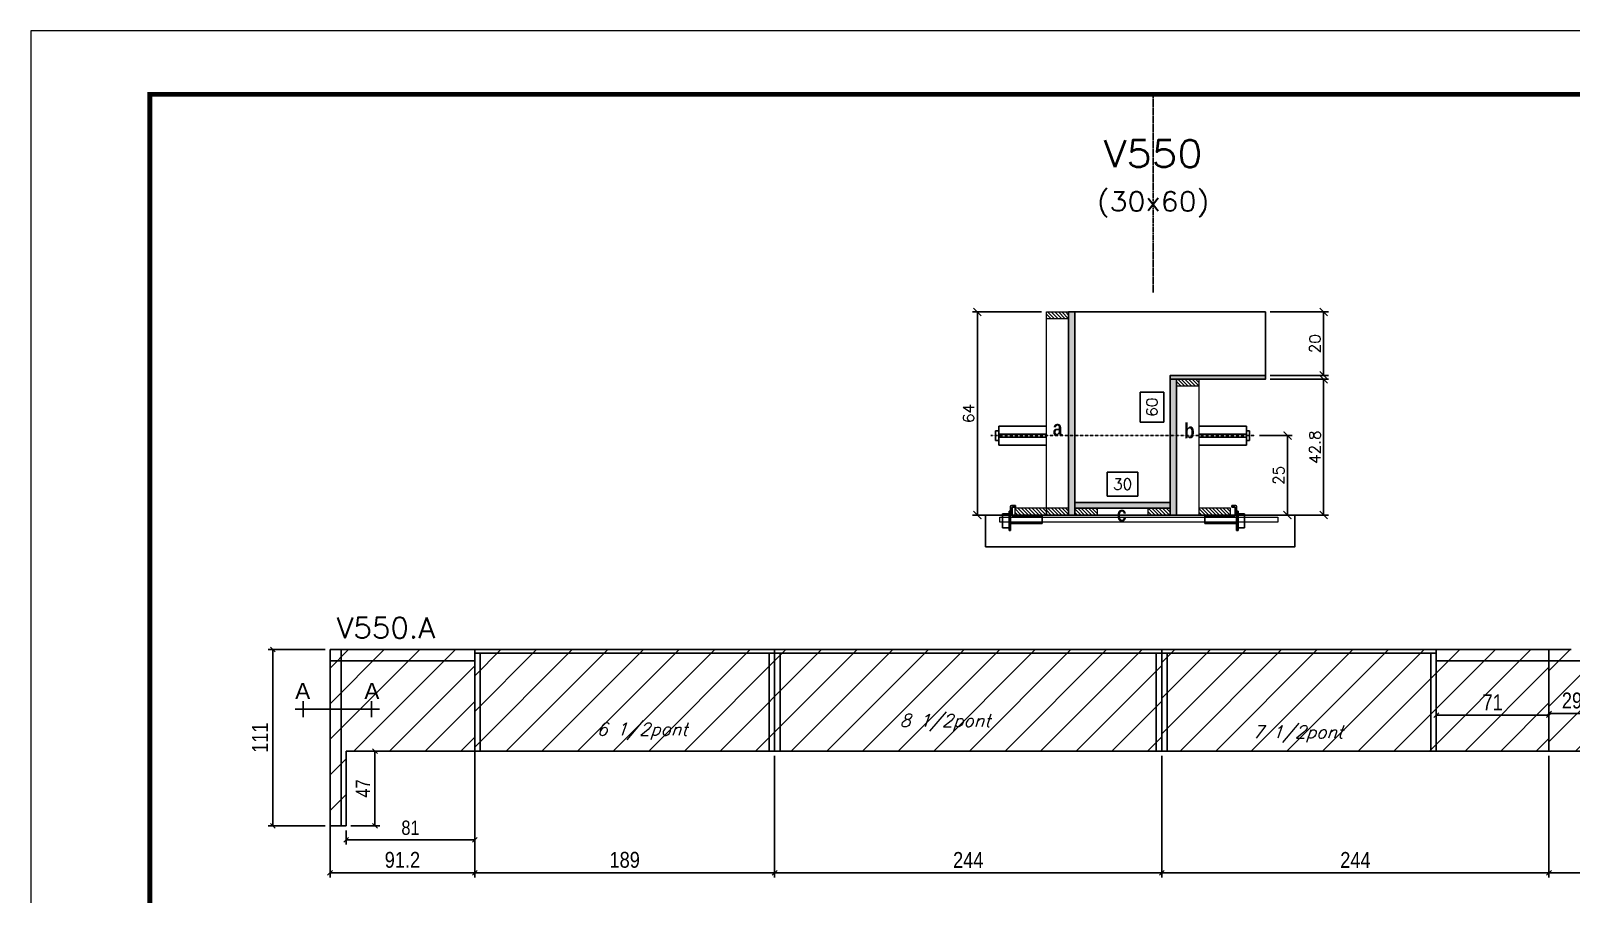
# Model space of a CAD drawing. Extents: x -21493 to -15213, y -12134 to 11887.
# Drawn here: x -16738 to -15768, y -1291 to -747 of the extents above; entities that cross this region are included whole.
import ezdxf
from ezdxf.enums import TextEntityAlignment as Align

# ---------------------------------------------------------------- set-up
doc = ezdxf.new("R2010")
doc.units = 0
doc.linetypes.add('DASHED', pattern=[0.75, 0.5, -0.25])
doc.linetypes.add('HIDDEN', pattern=[0.375, 0.25, -0.125])
for name, color, linetype in [('barrote', 251, 'Continuous'), ('COTA', 241, 'Continuous'), ('Cota Seção (2x)', 4, 'Continuous'), ('detalhes', 4, 'Continuous'), ('Painéis', 200, 'Continuous'), ('presilha', 1, 'Continuous'), ('Reaproveitamento', 251, 'Continuous'), ('SARR_2.2x7', 40, 'Continuous'), ('SARR_3.5x7', 81, 'Continuous'), ('TENSOR', 3, 'Continuous'), ('texto', 7, 'Continuous'), ('Texto de Titulo', 7, 'Continuous'), ('Texto Qtd Sarr', 242, 'Continuous')]:
    doc.layers.add(name, color=color, linetype=linetype)
for name, color, linetype, lineweight in [('CONCRETO', 251, 'Continuous', 25), ('Folhas', 255, 'Continuous', 9), ('Hachura', 251, 'Continuous', 9), ('Madeira', 126, 'Continuous', 18), ('SARRAFO DE PRESSAO', 251, 'DASHED', 9), ('SCO-___-LAJ', 2, 'Continuous', 0), ('Texto Seção', 7, 'Continuous', 15)]:
    doc.layers.add(name, color=color, linetype=linetype, lineweight=lineweight)
doc.styles.add('ARIAL', font='arial.ttf')
doc.styles.add('COTA TECNICA', font='techl___.ttf', dxfattribs={"height": 10})
doc.styles.add('COTA TECNICA-50', font='techl___.ttf', dxfattribs={"height": 9})
doc.styles.add('REGUA-120', font='ROMANS.shx', dxfattribs={"height": 15})
doc.styles.add('Romans', font='romans.shx')
doc.styles.add('TECNICA', font='techb___.ttf', dxfattribs={"height": 10})
doc.dimstyles.new('COTA PAINEL-50', dxfattribs={"dimtxt": 9, "dimasz": 3, "dimexe": 3, "dimexo": 3, "dimgap": 3, "dimtad": 1, "dimdec": 1, "dimzin": 12, "dimdsep": 46, "dimtxsty": 'COTA TECNICA-50', "dimblk1": 'OBLIQUE', "dimblk2": 'OBLIQUE', "dimsah": 1, "dimcen": 0.9, "dimclrd": 4, "dimclre": 4, "dimclrt": 240, "dimadec": 1, "dimazin": 3, "dimtfac": 1, "dimtdec": 1, "dimtmove": 0, "dimatfit": 3, "dimfxl": 1, "dimtolj": 1, "dimtzin": 12, "dimarcsym": 0})
doc.dimstyles.new('Cota Seção (2x)', dxfattribs={"dimtxt": 7, "dimasz": 5, "dimexe": 3, "dimexo": 3, "dimgap": 2, "dimtad": 3, "dimdec": 1, "dimlfac": 0.5, "dimzin": 12, "dimdsep": 46, "dimtxsty": 'Romans', "dimblk": 'ARCHTICK', "dimcen": 0, "dimclrd": 4, "dimclre": 4, "dimclrt": 1, "dimadec": 1, "dimazin": 3, "dimtfac": 1, "dimtdec": 1, "dimtmove": 0, "dimatfit": 3, "dimldrblk": 'OBLIQUE', "dimfxl": 1, "dimtolj": 1, "dimtzin": 12, "dimarcsym": 0})
doc.dimstyles.new('Cota Seção interna', dxfattribs={"dimtxt": 7, "dimasz": 6, "dimexe": 0.18, "dimexo": 2, "dimgap": -4, "dimtad": 3, "dimdec": 1, "dimlfac": 0.5, "dimzin": 12, "dimdsep": 46, "dimtxsty": 'Romans', "dimblk": 'ARCHTICK', "dimcen": 0.09, "dimse1": 1, "dimse2": 1, "dimsd1": 1, "dimsd2": 1, "dimclrd": 180, "dimclre": 5, "dimclrt": 1, "dimadec": 0, "dimazin": 3, "dimtfac": 1, "dimtdec": 1, "dimtofl": 0, "dimtmove": 0, "dimatfit": 3, "dimldrblk": 'ARCHTICK', "dimfxl": 1, "dimtolj": 1, "dimtzin": 0, "dimarcsym": 0})
doc.dimstyles.new('PAINEL', dxfattribs={"dimtxt": 10, "dimasz": 3, "dimexe": 3, "dimexo": 3, "dimgap": 3, "dimtad": 1, "dimdec": 1, "dimzin": 12, "dimdsep": 46, "dimtxsty": 'COTA TECNICA', "dimblk1": 'OBLIQUE', "dimblk2": 'OBLIQUE', "dimsah": 1, "dimcen": 0.9, "dimclrd": 4, "dimclre": 4, "dimclrt": 240, "dimadec": 1, "dimazin": 3, "dimtfac": 1, "dimtdec": 1, "dimtmove": 0, "dimatfit": 3, "dimfxl": 1, "dimtolj": 1, "dimtzin": 12, "dimarcsym": 0})
pattern_1 = [(315, (6807.4782, -9231.902), (1.12253202, 1.12253202), [])]

# ---------------------------------------------------------------- blocks, each defined once
blk = doc.blocks.new('_Oblique')
at = {"color": 0, "linetype": 'ByBlock', "lineweight": -2}
blk.add_line((-0.5, -0.5), (0.5, 0.5), dxfattribs=at)
blk = doc.blocks.new('*D40')
at = {"layer": 'COTA', "color": 4, "linetype": 'ByBlock', "lineweight": -2, "transparency": 16777216}
for p, q in [((-15781.62, -1204.04), (-15781.62, -1280.67)), ((-15537.62, -1204.04), (-15537.62, -1280.67)), ((-15781.62, -1277.67), (-15537.62, -1277.67))]:
    blk.add_line(p, q, dxfattribs=at)
at = {"layer": 'Defpoints', "color": 0, "linetype": 'ByBlock', "transparency": 16777216}
for p in [(-15781.62, -1201.04), (-15537.62, -1201.04), (-15537.62, -1277.67)]:
    blk.add_point(p, dxfattribs=at)
at = {"layer": 'COTA', "color": 4, "linetype": 'ByBlock', "lineweight": -2, "transparency": 16777216, "xscale": 3, "yscale": 3, "zscale": 3, "rotation": 180}
blk.add_blockref('_Oblique', (-15781.62, -1277.67), dxfattribs=at)
at = {"layer": 'COTA', "color": 4, "linetype": 'ByBlock', "lineweight": -2, "transparency": 16777216, "xscale": 3, "yscale": 3, "zscale": 3}
blk.add_blockref('_Oblique', (-15537.62, -1277.67), dxfattribs=at)
at = {"layer": 'COTA', "color": 240, "linetype": 'ByBlock', "transparency": 16777216, "insert": (-15659.62, -1269.6), "char_height": 10, "attachment_point": 5, "style": 'COTA TECNICA'}
blk.add_mtext('\\A1;244', dxfattribs=at)
blk = doc.blocks.new('*D576')
at = {"layer": 'COTA', "color": 4, "linetype": 'ByBlock', "lineweight": -2, "transparency": 16777216}
for p, q in [((-16025.62, -1204.04), (-16025.62, -1280.67)), ((-15781.62, -1204.04), (-15781.62, -1280.67)), ((-16025.62, -1277.67), (-15781.62, -1277.67))]:
    blk.add_line(p, q, dxfattribs=at)
at = {"layer": 'Defpoints', "color": 0, "linetype": 'ByBlock', "transparency": 16777216}
for p in [(-16025.62, -1201.04), (-15781.62, -1201.04), (-15781.62, -1277.67)]:
    blk.add_point(p, dxfattribs=at)
at = {"layer": 'COTA', "color": 4, "linetype": 'ByBlock', "lineweight": -2, "transparency": 16777216, "xscale": 3, "yscale": 3, "zscale": 3, "rotation": 180}
blk.add_blockref('_Oblique', (-16025.62, -1277.67), dxfattribs=at)
at = {"layer": 'COTA', "color": 4, "linetype": 'ByBlock', "lineweight": -2, "transparency": 16777216, "xscale": 3, "yscale": 3, "zscale": 3}
blk.add_blockref('_Oblique', (-15781.62, -1277.67), dxfattribs=at)
at = {"layer": 'COTA', "color": 240, "linetype": 'ByBlock', "transparency": 16777216, "insert": (-15903.62, -1269.6), "char_height": 10, "attachment_point": 5, "style": 'COTA TECNICA'}
blk.add_mtext('\\A1;244', dxfattribs=at)
blk = doc.blocks.new('*D577')
at = {"layer": 'COTA', "color": 4, "linetype": 'ByBlock', "lineweight": -2, "transparency": 16777216}
for p, q in [((-15852.62, -1173.14), (-15852.62, -1181.37)), ((-15781.62, -1172.04), (-15781.62, -1181.37)), ((-15852.62, -1178.37), (-15781.62, -1178.37))]:
    blk.add_line(p, q, dxfattribs=at)
at = {"layer": 'Defpoints', "color": 0, "linetype": 'ByBlock', "transparency": 16777216}
for p in [(-15852.62, -1170.14), (-15781.62, -1169.04), (-15781.62, -1178.37)]:
    blk.add_point(p, dxfattribs=at)
at = {"layer": 'COTA', "color": 4, "linetype": 'ByBlock', "lineweight": -2, "transparency": 16777216, "xscale": 3, "yscale": 3, "zscale": 3, "rotation": 180}
blk.add_blockref('_Oblique', (-15852.62, -1178.37), dxfattribs=at)
at = {"layer": 'COTA', "color": 4, "linetype": 'ByBlock', "lineweight": -2, "transparency": 16777216, "xscale": 3, "yscale": 3, "zscale": 3}
blk.add_blockref('_Oblique', (-15781.62, -1178.37), dxfattribs=at)
at = {"layer": 'COTA', "color": 240, "linetype": 'ByBlock', "transparency": 16777216, "insert": (-15817.12, -1170.29), "char_height": 10, "attachment_point": 5, "style": 'COTA TECNICA'}
blk.add_mtext('\\A1;71', dxfattribs=at)
blk = doc.blocks.new('*D578')
at = {"layer": 'COTA', "color": 4, "linetype": 'ByBlock', "lineweight": -2, "transparency": 16777216}
for p, q in [((-15781.62, -1172.04), (-15781.62, -1180.27)), ((-15752.62, -1172.04), (-15752.62, -1180.27)), ((-15781.62, -1177.27), (-15752.62, -1177.27))]:
    blk.add_line(p, q, dxfattribs=at)
at = {"layer": 'Defpoints', "color": 0, "linetype": 'ByBlock', "transparency": 16777216}
for p in [(-15781.62, -1169.04), (-15752.62, -1169.04), (-15752.62, -1177.27)]:
    blk.add_point(p, dxfattribs=at)
at = {"layer": 'COTA', "color": 4, "linetype": 'ByBlock', "lineweight": -2, "transparency": 16777216, "xscale": 3, "yscale": 3, "zscale": 3, "rotation": 180}
blk.add_blockref('_Oblique', (-15781.62, -1177.27), dxfattribs=at)
at = {"layer": 'COTA', "color": 4, "linetype": 'ByBlock', "lineweight": -2, "transparency": 16777216, "xscale": 3, "yscale": 3, "zscale": 3}
blk.add_blockref('_Oblique', (-15752.62, -1177.27), dxfattribs=at)
at = {"layer": 'COTA', "color": 240, "linetype": 'ByBlock', "transparency": 16777216, "insert": (-15767.12, -1169.18), "char_height": 10, "attachment_point": 5, "style": 'COTA TECNICA'}
blk.add_mtext('\\A1;29', dxfattribs=at)
blk = doc.blocks.new('_ArchTick')
at = {"color": 0, "linetype": 'ByBlock', "const_width": 0.15}
blk.add_lwpolyline([(-0.5, -0.5), (0.5, 0.5)], dxfattribs=at)
blk = doc.blocks.new('*D41')
at = {"layer": 'COTA', "color": 4, "lineweight": -2, "transparency": 16777216}
for p, q in [((-15957.34, -966.66), (-15920.62, -966.66)), ((-15923.62, -1052.26), (-15923.62, -966.66)), ((-15974.94, -1052.26), (-15920.62, -1052.26))]:
    blk.add_line(p, q, dxfattribs=at)
at = {"layer": 'Defpoints', "color": 0, "transparency": 16777216}
for p in [(-15960.34, -966.66), (-15923.62, -966.66), (-15977.94, -1052.26)]:
    blk.add_point(p, dxfattribs=at)
at = {"layer": 'COTA', "color": 4, "lineweight": -2, "transparency": 16777216, "xscale": 5, "yscale": 5, "zscale": 5}
for p, rotation in [((-15923.62, -966.66), 90), ((-15923.62, -1052.26), 270)]:
    blk.add_blockref('_ArchTick', p, dxfattribs=dict(at, rotation=rotation))
at = {"layer": 'COTA', "color": 1, "transparency": 16777216, "insert": (-15929.12, -1009.46), "char_height": 7, "attachment_point": 5, "rotation": 90, "style": 'Romans'}
blk.add_mtext('\\A1;42.8', dxfattribs=at)
blk = doc.blocks.new('*D42')
at = {"layer": 'COTA', "color": 4, "lineweight": -2, "transparency": 16777216}
for p, q in [((-15957.34, -924.26), (-15920.62, -924.26)), ((-15923.62, -964.26), (-15923.62, -924.26)), ((-15957.34, -964.26), (-15920.62, -964.26))]:
    blk.add_line(p, q, dxfattribs=at)
at = {"layer": 'Defpoints', "color": 0, "transparency": 16777216}
for p in [(-15960.34, -924.26), (-15923.62, -924.26), (-15960.34, -964.26)]:
    blk.add_point(p, dxfattribs=at)
at = {"layer": 'COTA', "color": 4, "lineweight": -2, "transparency": 16777216, "xscale": 5, "yscale": 5, "zscale": 5}
for p, rotation in [((-15923.62, -924.26), 90), ((-15923.62, -964.26), 270)]:
    blk.add_blockref('_ArchTick', p, dxfattribs=dict(at, rotation=rotation))
at = {"layer": 'COTA', "color": 1, "transparency": 16777216, "insert": (-15929.12, -944.26), "char_height": 7, "attachment_point": 5, "rotation": 90, "style": 'Romans'}
blk.add_mtext('\\A1;20', dxfattribs=at)
blk = doc.blocks.new('*D43')
at = {"layer": 'Cota Seção (2x)', "color": 180, "lineweight": -2, "transparency": 16777216}
for p, q in [((-16024.34, -974.76), (-16039.34, -974.76)), ((-16039.34, -974.76), (-16039.34, -993.76)), ((-16024.34, -993.76), (-16024.34, -974.76)), ((-16039.34, -993.76), (-16024.34, -993.76))]:
    blk.add_line(p, q, dxfattribs=at)
at = {"layer": 'Defpoints', "color": 0, "transparency": 16777216}
for p in [(-16020.34, -924.26), (-16020.34, -924.26), (-16020.34, -1044.26)]:
    blk.add_point(p, dxfattribs=at)
at = {"layer": 'Cota Seção (2x)', "color": 1, "transparency": 16777216, "insert": (-16031.84, -984.26), "char_height": 7, "attachment_point": 5, "rotation": 90, "style": 'Romans'}
blk.add_mtext('\\A1;60', dxfattribs=at)
blk = doc.blocks.new('PRESILHA METÁLICA 1')
at = {"layer": 'presilha'}
for p, q in [((6, 15.5), (7.5, 15.5)), ((6, -2.5), (6, 15.5)), ((7.5, 10.6), (7.5, 19.9)), ((7.5, 15.5), (7.5, -2.5)), ((12, 21), (8.6, 21)), ((9, 11.6), (9, 18.9)), ((12, 19.5), (9.6, 19.5)), ((12, 21), (12, 19.5)), ((0, 13), (6, 13)), ((0, 13), (0, 0)), ((6, 0), (0, 0)), ((6, 13), (6, 0)), ((37.5, 4.1), (7.5, 4.1)), ((37.5, 11), (9.6, 11)), ((37.5, 11), (37.5, 4.1)), ((7.5, -2.5), (6, -2.5))]:
    blk.add_line(p, q, dxfattribs=at)
for centre, radius, start, end in [((8.6, 19.9), 1.14, 90, 180), ((9.6, 18.9), 0.57, 90, 180), ((9.6, 11.6), 0.57, 180, 270)]:
    blk.add_arc(centre, radius, start, end, dxfattribs=at)
blk = doc.blocks.new('*D44')
at = {"layer": 'Cota Seção (2x)', "color": 180, "lineweight": -2, "transparency": 16777216}
for p, q in [((-16040.68, -1025.26), (-16060.01, -1025.26)), ((-16060.01, -1025.26), (-16060.01, -1040.26)), ((-16040.68, -1040.26), (-16040.68, -1025.26)), ((-16060.01, -1040.26), (-16040.68, -1040.26))]:
    blk.add_line(p, q, dxfattribs=at)
at = {"layer": 'Defpoints', "color": 0, "transparency": 16777216}
for p in [(-16080.34, -1044.26), (-16020.34, -1044.26), (-16020.34, -1052.26)]:
    blk.add_point(p, dxfattribs=at)
at = {"layer": 'Cota Seção (2x)', "color": 1, "transparency": 16777216, "insert": (-16050.34, -1032.76), "char_height": 7, "attachment_point": 5, "style": 'Romans'}
blk.add_mtext('\\A1;30', dxfattribs=at)
blk = doc.blocks.new('*D579')
at = {"layer": 'COTA', "color": 4, "lineweight": -2, "transparency": 16777216}
for p, q in [((-16101.34, -924.26), (-16144.88, -924.26)), ((-16141.88, -924.26), (-16141.88, -1052.26)), ((-16101.34, -1052.26), (-16144.88, -1052.26))]:
    blk.add_line(p, q, dxfattribs=at)
at = {"layer": 'Defpoints', "color": 0, "transparency": 16777216}
for p in [(-16098.34, -924.26), (-16141.88, -1052.26), (-16098.34, -1052.26)]:
    blk.add_point(p, dxfattribs=at)
at = {"layer": 'COTA', "color": 4, "lineweight": -2, "transparency": 16777216, "xscale": 5, "yscale": 5, "zscale": 5}
for p, rotation in [((-16141.88, -924.26), 90), ((-16141.88, -1052.26), 270)]:
    blk.add_blockref('_ArchTick', p, dxfattribs=dict(at, rotation=rotation))
at = {"layer": 'COTA', "color": 1, "transparency": 16777216, "insert": (-16147.38, -988.26), "char_height": 7, "attachment_point": 5, "rotation": 90, "style": 'Romans'}
blk.add_mtext('\\A1;64', dxfattribs=at)
blk = doc.blocks.new('*D580')
at = {"layer": 'COTA', "color": 4, "lineweight": -2, "transparency": 16777216}
for p, q in [((-15964.04, -1002.21), (-15943.41, -1002.21)), ((-15946.41, -1052.26), (-15946.41, -1002.21)), ((-15979.34, -1052.26), (-15943.41, -1052.26))]:
    blk.add_line(p, q, dxfattribs=at)
at = {"layer": 'Defpoints', "color": 0, "transparency": 16777216}
for p in [(-15967.04, -1002.21), (-15946.41, -1002.21), (-15982.34, -1052.26)]:
    blk.add_point(p, dxfattribs=at)
at = {"layer": 'COTA', "color": 4, "lineweight": -2, "transparency": 16777216, "xscale": 5, "yscale": 5, "zscale": 5}
for p, rotation in [((-15946.41, -1002.21), 90), ((-15946.41, -1052.26), 270)]:
    blk.add_blockref('_ArchTick', p, dxfattribs=dict(at, rotation=rotation))
at = {"layer": 'COTA', "color": 1, "transparency": 16777216, "insert": (-15951.91, -1027.23), "char_height": 7, "attachment_point": 5, "rotation": 90, "style": 'Romans'}
blk.add_mtext('\\A1;25', dxfattribs=at)
blk = doc.blocks.new('titulo1')
at = {"layer": 'Defpoints', "color": 252, "linetype": 'HIDDEN', "ltscale": 2}
blk.add_line((0, 0), (0, 125), dxfattribs=at)
at = {"layer": 'Defpoints', "style": 'Romans', "oblique": 15}
blk.add_attdef('FOLHA', text='', height=10, dxfattribs=at).set_placement((0, 15.58), align=Align.MIDDLE_CENTER)
at = {"layer": 'Texto Qtd Sarr', "color": 3, "style": 'Romans', "oblique": 15}
for tag, height, p in [('TITULO', 17, (0, 71.45)), ('SEÇÃO', 12, (0, 41.55))]:
    blk.add_attdef(tag, text='', height=height, dxfattribs=at).set_placement(p, align=Align.MIDDLE_CENTER)
blk = doc.blocks.new('*D1109')
at = {"layer": 'COTA', "color": 4, "lineweight": -2, "ltscale": 25, "transparency": 16777216}
for p, q in [((-16549.82, -1204.04), (-16549.82, -1280.67)), ((-16458.62, -1204.04), (-16458.62, -1280.67)), ((-16549.82, -1277.67), (-16458.62, -1277.67))]:
    blk.add_line(p, q, dxfattribs=at)
at = {"layer": 'Defpoints', "color": 0, "ltscale": 25, "transparency": 16777216}
for p in [(-16549.82, -1201.04), (-16458.62, -1201.04), (-16458.62, -1277.67)]:
    blk.add_point(p, dxfattribs=at)
at = {"layer": 'COTA', "color": 4, "lineweight": -2, "ltscale": 25, "transparency": 16777216, "xscale": 3, "yscale": 3, "zscale": 3, "rotation": 180}
blk.add_blockref('_Oblique', (-16549.82, -1277.67), dxfattribs=at)
at = {"layer": 'COTA', "color": 4, "lineweight": -2, "ltscale": 25, "transparency": 16777216, "xscale": 3, "yscale": 3, "zscale": 3}
blk.add_blockref('_Oblique', (-16458.62, -1277.67), dxfattribs=at)
at = {"layer": 'COTA', "color": 240, "ltscale": 25, "transparency": 16777216, "insert": (-16504.22, -1269.59), "char_height": 10, "attachment_point": 5, "style": 'COTA TECNICA'}
blk.add_mtext('\\A1;91.2', dxfattribs=at)
blk = doc.blocks.new('*D1110')
at = {"layer": 'COTA', "color": 4, "lineweight": -2, "ltscale": 25, "transparency": 16777216}
for p, q in [((-16458.62, -1204.04), (-16458.62, -1280.67)), ((-16269.62, -1204.04), (-16269.62, -1280.67)), ((-16458.62, -1277.67), (-16269.62, -1277.67))]:
    blk.add_line(p, q, dxfattribs=at)
at = {"layer": 'Defpoints', "color": 0, "ltscale": 25, "transparency": 16777216}
for p in [(-16458.62, -1201.04), (-16269.62, -1201.04), (-16269.62, -1277.67)]:
    blk.add_point(p, dxfattribs=at)
at = {"layer": 'COTA', "color": 4, "lineweight": -2, "ltscale": 25, "transparency": 16777216, "xscale": 3, "yscale": 3, "zscale": 3, "rotation": 180}
blk.add_blockref('_Oblique', (-16458.62, -1277.67), dxfattribs=at)
at = {"layer": 'COTA', "color": 4, "lineweight": -2, "ltscale": 25, "transparency": 16777216, "xscale": 3, "yscale": 3, "zscale": 3}
blk.add_blockref('_Oblique', (-16269.62, -1277.67), dxfattribs=at)
at = {"layer": 'COTA', "color": 240, "ltscale": 25, "transparency": 16777216, "insert": (-16364.12, -1269.57), "char_height": 10, "attachment_point": 5, "style": 'COTA TECNICA'}
blk.add_mtext('\\A1;189', dxfattribs=at)
blk = doc.blocks.new('*D1111')
at = {"layer": 'COTA', "color": 4, "lineweight": -2, "ltscale": 25, "transparency": 16777216}
for p, q in [((-16269.62, -1204.04), (-16269.62, -1280.67)), ((-16025.62, -1204.04), (-16025.62, -1280.67)), ((-16269.62, -1277.67), (-16025.62, -1277.67))]:
    blk.add_line(p, q, dxfattribs=at)
at = {"layer": 'Defpoints', "color": 0, "ltscale": 25, "transparency": 16777216}
for p in [(-16269.62, -1201.04), (-16025.62, -1201.04), (-16025.62, -1277.67)]:
    blk.add_point(p, dxfattribs=at)
at = {"layer": 'COTA', "color": 4, "lineweight": -2, "ltscale": 25, "transparency": 16777216, "xscale": 3, "yscale": 3, "zscale": 3, "rotation": 180}
blk.add_blockref('_Oblique', (-16269.62, -1277.67), dxfattribs=at)
at = {"layer": 'COTA', "color": 4, "lineweight": -2, "ltscale": 25, "transparency": 16777216, "xscale": 3, "yscale": 3, "zscale": 3}
blk.add_blockref('_Oblique', (-16025.62, -1277.67), dxfattribs=at)
at = {"layer": 'COTA', "color": 240, "ltscale": 25, "transparency": 16777216, "insert": (-16147.62, -1269.6), "char_height": 10, "attachment_point": 5, "style": 'COTA TECNICA'}
blk.add_mtext('\\A1;244', dxfattribs=at)
blk = doc.blocks.new('*D646')
at = {"layer": 'COTA', "color": 4, "lineweight": -2, "ltscale": 25, "transparency": 16777216}
for p, q in [((-16552.82, -1137.04), (-16588.89, -1137.04)), ((-16585.89, -1248.04), (-16585.89, -1137.04)), ((-16552.82, -1248.04), (-16588.89, -1248.04))]:
    blk.add_line(p, q, dxfattribs=at)
at = {"layer": 'Defpoints', "color": 0, "ltscale": 25, "transparency": 16777216}
for p in [(-16585.89, -1137.04), (-16549.82, -1137.04), (-16549.82, -1248.04)]:
    blk.add_point(p, dxfattribs=at)
at = {"layer": 'COTA', "color": 4, "lineweight": -2, "ltscale": 25, "transparency": 16777216, "xscale": 3, "yscale": 3, "zscale": 3}
for p, rotation in [((-16585.89, -1137.04), 90), ((-16585.89, -1248.04), 270)]:
    blk.add_blockref('_Oblique', p, dxfattribs=dict(at, rotation=rotation))
at = {"layer": 'COTA', "color": 240, "ltscale": 25, "transparency": 16777216, "insert": (-16593.94, -1192.54), "char_height": 10, "attachment_point": 5, "rotation": 90, "style": 'COTA TECNICA'}
blk.add_mtext('\\A1;111', dxfattribs=at)
blk = doc.blocks.new('9999999999')
at = {"layer": 'Folhas'}
blk.add_lwpolyline([(98138.98, 34190.21), (99623.98, 34190.21), (99623.98, 35240.21), (98138.98, 35240.21)], close=True, dxfattribs=at)
at = {"layer": 'Folhas', "color": 30, "const_width": 3}
blk.add_lwpolyline([(98213.98, 34230.21), (99583.98, 34230.21), (99583.98, 35200.21), (98213.98, 35200.21)], close=True, dxfattribs=at)
blk = doc.blocks.new('*D1882')
at = {"layer": 'COTA', "color": 4, "lineweight": -2, "transparency": 16777216}
for p, q in [((-16536.62, -1201.04), (-16518.5, -1201.04)), ((-16521.5, -1248.04), (-16521.5, -1201.04)), ((-16536.62, -1248.04), (-16518.5, -1248.04))]:
    blk.add_line(p, q, dxfattribs=at)
at = {"layer": 'Defpoints', "color": 0, "transparency": 16777216}
for p in [(-16539.62, -1201.04), (-16521.5, -1201.04), (-16539.62, -1248.04)]:
    blk.add_point(p, dxfattribs=at)
at = {"layer": 'COTA', "color": 4, "lineweight": -2, "transparency": 16777216, "xscale": 3, "yscale": 3, "zscale": 3}
for p, rotation in [((-16521.5, -1201.04), 90), ((-16521.5, -1248.04), 270)]:
    blk.add_blockref('_Oblique', p, dxfattribs=dict(at, rotation=rotation))
at = {"layer": 'COTA', "color": 240, "transparency": 16777216, "insert": (-16529.07, -1224.54), "char_height": 9, "attachment_point": 5, "rotation": 90, "style": 'COTA TECNICA-50'}
blk.add_mtext('\\A1;47', dxfattribs=at)
blk = doc.blocks.new('*D1883')
at = {"layer": 'COTA', "color": 4, "lineweight": -2, "transparency": 16777216}
for p, q in [((-16458.62, -1204.04), (-16458.62, -1259.95)), ((-16539.62, -1251.04), (-16539.62, -1259.95)), ((-16539.62, -1256.95), (-16458.62, -1256.95))]:
    blk.add_line(p, q, dxfattribs=at)
at = {"layer": 'Defpoints', "color": 0, "transparency": 16777216}
for p in [(-16458.62, -1201.04), (-16539.62, -1248.04), (-16458.62, -1256.95)]:
    blk.add_point(p, dxfattribs=at)
at = {"layer": 'COTA', "color": 4, "lineweight": -2, "transparency": 16777216, "xscale": 3, "yscale": 3, "zscale": 3, "rotation": 180}
blk.add_blockref('_Oblique', (-16539.62, -1256.95), dxfattribs=at)
at = {"layer": 'COTA', "color": 4, "lineweight": -2, "transparency": 16777216, "xscale": 3, "yscale": 3, "zscale": 3}
blk.add_blockref('_Oblique', (-16458.62, -1256.95), dxfattribs=at)
at = {"layer": 'COTA', "color": 240, "transparency": 16777216, "insert": (-16499.12, -1249.36), "char_height": 9, "attachment_point": 5, "style": 'COTA TECNICA-50'}
blk.add_mtext('\\A1;81', dxfattribs=at)

msp = doc.modelspace()

# ---------------------------------------------------------------- hatches: boundary and pattern name
at = {"layer": 'Hachura'}
h = msp.add_hatch(dxfattribs=at)
h.set_pattern_fill('ANSI31', color=256, scale=0.5, angle=270, style=0)
h.set_pattern_definition(pattern_1)
h.paths.add_polyline_path([(-16098.34, -928.66), (-16098.34, -924.26), (-16084.34, -924.26), (-16084.34, -928.66)])
h = msp.add_hatch(color=256, dxfattribs=at)
h.dxf.hatch_style = 1
h.paths.add_polyline_path([(-16080.34, -924.26), (-16084.34, -924.26), (-16084.34, -1052.26), (-16080.34, -1052.26)])
h = msp.add_hatch(color=256, dxfattribs=at)
h.dxf.hatch_style = 1
h.paths.add_polyline_path([(-16020.34, -966.66), (-16020.34, -964.26), (-15960.34, -964.26), (-15960.34, -966.66)])
h = msp.add_hatch(color=256, dxfattribs=at)
h.dxf.hatch_style = 1
h.paths.add_polyline_path([(-16016.34, -966.66), (-16020.34, -966.66), (-16020.34, -1052.26), (-16016.34, -1052.26)])
h = msp.add_hatch(dxfattribs=at)
h.set_pattern_fill('ANSI31', color=256, scale=0.5, angle=270, style=0)
h.set_pattern_definition([(315, (6889.4772, -9274.302), (1.12253202, 1.12253202), [])])
h.paths.add_polyline_path([(-16016.34, -971.06), (-16016.34, -966.66), (-16002.34, -966.66), (-16002.34, -971.06)])
h = msp.add_hatch(dxfattribs=at)
h.set_pattern_fill('ANSI31', color=256, scale=0.5, angle=270, style=0)
h.set_pattern_definition([(315, (6773.4782, -9281.902), (1.12253202, 1.12253202), [])])
h.paths.add_polyline_path([(-16098.34, -1052.26), (-16098.34, -1047.86), (-16118.34, -1047.86), (-16118.34, -1052.26)])
h = msp.add_hatch(dxfattribs=at)
h.set_pattern_fill('ANSI31', color=256, scale=0.5, angle=270, style=0)
h.set_pattern_definition(pattern_1)
h.paths.add_polyline_path([(-16098.34, -1047.86), (-16098.34, -1052.26), (-16084.34, -1052.26), (-16084.34, -1047.86)])
h = msp.add_hatch(color=256, dxfattribs=at)
h.dxf.hatch_style = 1
h.paths.add_polyline_path([(-16080.34, -1047.86), (-16080.34, -1044.26), (-16020.34, -1044.26), (-16020.34, -1047.86)])
h = msp.add_hatch(dxfattribs=at)
h.set_pattern_fill('ANSI31', color=256, scale=0.5, angle=270, style=0)
h.set_pattern_definition([(315, (6876.2782, -9281.902), (1.12253202, 1.12253202), [])])
h.paths.add_polyline_path([(-16080.34, -1052.26), (-16080.34, -1047.86), (-16066.34, -1047.86), (-16066.34, -1052.26)])
h = msp.add_hatch(dxfattribs=at)
h.set_pattern_fill('ANSI31', color=256, scale=0.5, angle=270, style=0)
h.set_pattern_definition([(315, (6898.2772, -9281.902), (1.12253202, 1.12253202), [])])
h.paths.add_polyline_path([(-16020.34, -1052.26), (-16020.34, -1047.86), (-16034.34, -1047.86), (-16034.34, -1052.26)])
h = msp.add_hatch(dxfattribs=at)
h.set_pattern_fill('ANSI31', color=256, scale=0.5, angle=270, style=0)
h.set_pattern_definition([(315, (6889.4772, -9281.902), (1.12253202, 1.12253202), [])])
h.paths.add_polyline_path([(-15982.34, -1052.26), (-15982.34, -1047.86), (-16002.34, -1047.86), (-16002.34, -1052.26)])
at = {"layer": 'Reaproveitamento', "linetype": 'ByBlock'}
h = msp.add_hatch(dxfattribs=at)
h.set_pattern_fill('ANSI31', color=256, scale=5)
h.paths.add_polyline_path([(-16458.62, -1137.04), (-16549.82, -1137.04), (-16549.82, -1248.04), (-16539.62, -1248.04), (-16539.62, -1201.04), (-16458.62, -1201.04)])
h = msp.add_hatch(dxfattribs=at)
h.set_pattern_fill('ANSI31', color=256, scale=5)
h.set_pattern_definition([(45, (-151154.654, -29209.051), (-11.2253202, 11.2253202), [])])
h.paths.add_polyline_path([(-16025.62, -1137.04), (-16458.62, -1137.04), (-16458.62, -1201.04), (-16025.62, -1201.04)])
h = msp.add_hatch(dxfattribs=at)
h.set_pattern_fill('ANSI31', color=256, scale=5)
h.set_pattern_definition([(45, (-149941.654, -29049.314), (-11.2253202, 11.2253202), [])])
h.paths.add_polyline_path([(-16025.62, -1201.04), (-15852.62, -1201.04), (-15852.62, -1201.04), (-15781.62, -1201.04), (-15781.62, -1137.04), (-16025.62, -1137.04)])
h = msp.add_hatch(dxfattribs=at)
h.set_pattern_fill('ANSI31', color=256, scale=5)
h.set_pattern_definition([(45, (-156486.444, -32677.712), (-11.2253202, 11.2253202), [])])
h.paths.add_polyline_path([(-15537.62, -1137.04), (-15648.62, -1137.04), (-15767.62, -1137.04), (-15781.62, -1137.04), (-15781.62, -1201.04), (-15537.62, -1201.04)])
h.paths.add_polyline_path([(-15777.64, -1179.05), (-15755.86, -1179.05), (-15755.86, -1158.46), (-15777.64, -1158.46)], flags=24)
h.paths.add_polyline_path([(-15690.71, -1196.77), (-15623.09, -1196.77), (-15617.59, -1180.8), (-15685.21, -1180.8)], flags=24)

# ---------------------------------------------------------------- linework, layer by layer
at = {"ltscale": 3}
for p, q in [((-16130.34, -999.21), (-16130.34, -1005.21)), ((-16128.34, -999.21), (-16130.34, -999.21)), ((-16128.34, -996.21), (-16128.34, -1008.21)), ((-16128.34, -996.21), (-16098.34, -996.21)), ((-15972.34, -996.21), (-16002.34, -996.21)), ((-15972.34, -996.21), (-15972.34, -1008.21)), ((-15970.34, -999.21), (-15972.34, -999.21)), ((-15970.34, -999.21), (-15970.34, -1005.21)), ((-16128.34, -1005.21), (-16130.34, -1005.21)), ((-16098.34, -1001.21), (-16128.34, -1001.21)), ((-16098.34, -1003.21), (-16128.34, -1003.21)), ((-16128.34, -1008.21), (-16098.34, -1008.21)), ((-16002.34, -1001.21), (-15972.34, -1001.21)), ((-16002.34, -1003.21), (-15972.34, -1003.21)), ((-15972.34, -1008.21), (-16002.34, -1008.21)), ((-15972.34, -1005.21), (-15970.34, -1005.21))]:
    msp.add_line(p, q, dxfattribs=at)
at = {"layer": 'barrote'}
msp.add_lwpolyline([(-16136.71, -1072.26), (-15941.74, -1072.26), (-15941.74, -1052.26), (-16136.71, -1052.26)], close=True, dxfattribs=at)
at = {"layer": 'CONCRETO'}
msp.add_line((-16080.34, -1044.26), (-16080.34, -924.26), dxfattribs=at)
msp.add_lwpolyline([(-16080.34, -1044.26), (-16020.34, -1044.26), (-16020.34, -964.26), (-15960.34, -964.26), (-15960.34, -924.26), (-16020.34, -924.26), (-16020.34, -924.26), (-16080.34, -924.26)], dxfattribs=at)
at = {"layer": 'detalhes'}
for p, q in [((-16518.67, -1174.54), (-16571.86, -1174.54)), ((-16566.86, -1169.54), (-16566.86, -1179.54)), ((-16523.67, -1169.54), (-16523.67, -1179.54))]:
    msp.add_line(p, q, dxfattribs=at)
at = {"layer": 'Madeira'}
for points in [[(-16098.34, -928.66), (-16098.34, -924.26), (-16084.34, -924.26), (-16084.34, -928.66)], [(-16098.34, -924.26), (-16084.34, -924.26), (-16084.34, -1052.26), (-16098.34, -1052.26)], [(-16016.34, -971.06), (-16016.34, -966.66), (-16002.34, -966.66), (-16002.34, -971.06)], [(-16016.34, -966.66), (-16002.34, -966.66), (-16002.34, -1052.26), (-16016.34, -1052.26)], [(-16098.34, -1052.26), (-16098.34, -1047.86), (-16118.34, -1047.86), (-16118.34, -1052.26)], [(-16098.34, -1047.86), (-16098.34, -1052.26), (-16084.34, -1052.26), (-16084.34, -1047.86)], [(-16080.34, -1052.26), (-16080.34, -1047.86), (-16066.34, -1047.86), (-16066.34, -1052.26)], [(-16020.34, -1052.26), (-16020.34, -1047.86), (-16034.34, -1047.86), (-16034.34, -1052.26)], [(-15982.34, -1052.26), (-15982.34, -1047.86), (-16002.34, -1047.86), (-16002.34, -1052.26)]]:
    msp.add_lwpolyline(points, close=True, dxfattribs=at)
at = {"layer": 'Painéis', "linetype": 'ByBlock'}
for p, q in [((-16549.82, -1248.04), (-16549.82, -1137.04)), ((-16458.62, -1137.04), (-16458.62, -1244.04)), ((-16350.62, -1137.04), (-16350.62, -1137.04)), ((-16269.62, -1137.04), (-16269.62, -1201.04)), ((-16025.62, -1137.04), (-16025.62, -1201.04)), ((-16025.62, -1137.04), (-16025.62, -1201.04)), ((-15781.62, -1137.04), (-15781.62, -1201.04)), ((-16539.62, -1201.04), (-16025.62, -1201.04)), ((-16539.62, -1248.04), (-16539.62, -1201.04)), ((-15852.62, -1201.04), (-16025.62, -1201.04)), ((-15852.62, -1201.04), (-15537.62, -1201.04)), ((-15852.62, -1201.04), (-15852.62, -1201.04)), ((-16539.62, -1248.04), (-16549.82, -1248.04))]:
    msp.add_line(p, q, dxfattribs=at)
at = {"layer": 'Painéis'}
for points in [[(-16080.34, -924.26), (-16084.34, -924.26), (-16084.34, -1052.26), (-16080.34, -1052.26)], [(-16020.34, -966.66), (-16020.34, -964.26), (-15960.34, -964.26), (-15960.34, -966.66)], [(-16016.34, -966.66), (-16020.34, -966.66), (-16020.34, -1052.26), (-16016.34, -1052.26)], [(-16080.34, -1047.86), (-16080.34, -1044.26), (-16020.34, -1044.26), (-16020.34, -1047.86)]]:
    msp.add_lwpolyline(points, close=True, dxfattribs=at)
at = {"layer": 'Painéis', "linetype": 'ByBlock'}
for points in [[(-16025.62, -1137.04), (-16549.82, -1137.04)], [(-15767.62, -1137.04), (-15956.62, -1137.04), (-15956.62, -1137.04), (-16025.62, -1137.04)]]:
    msp.add_lwpolyline(points, dxfattribs=at)
at = {"layer": 'SARR_2.2x7', "linetype": 'Continuous', "ltscale": 50}
for p, q in [((-16549.82, -1144.04), (-16458.62, -1144.04)), ((-16542.82, -1137.04), (-16542.82, -1248.04)), ((-16458.62, -1139.24), (-16269.62, -1139.24)), ((-16269.62, -1139.24), (-16025.62, -1139.24)), ((-16025.62, -1139.24), (-15852.62, -1139.24)), ((-15852.62, -1139.24), (-15852.62, -1137.04)), ((-15852.62, -1144.04), (-15781.62, -1144.04)), ((-15781.62, -1144.04), (-15752.62, -1144.04))]:
    msp.add_line(p, q, dxfattribs=at)
at = {"layer": 'SARR_3.5x7'}
for p, q in [((-16455.12, -1139.24), (-16455.12, -1201.04)), ((-16273.12, -1139.24), (-16273.12, -1201.04)), ((-16266.12, -1139.24), (-16266.12, -1201.04)), ((-16029.12, -1139.24), (-16029.12, -1201.04)), ((-16022.16, -1139.24), (-16022.16, -1201.04)), ((-15856.12, -1139.24), (-15856.12, -1201.04)), ((-15852.62, -1137.04), (-15852.62, -1201.04)), ((-15852.62, -1139.24), (-15852.62, -1201.04))]:
    msp.add_line(p, q, dxfattribs=at)
at = {"layer": 'SCO-___-LAJ', "color": 1}
msp.add_lwpolyline([(-16127.7, -1053.59), (-15952.4, -1053.59), (-15952.4, -1056.79), (-16127.7, -1056.79)], close=True, dxfattribs=at)
at = {"layer": 'TENSOR', "linetype": 'HIDDEN', "ltscale": 0.5}
msp.add_line((-16133.34, -1002.21), (-15967.04, -1002.21), dxfattribs=at)

# ---------------------------------------------------------------- block references
at = {"layer": 'presilha', "yscale": 0.6666666666666666, "zscale": 0.6666666666666666}
for p, xscale in [((-16125.92, -1060.22), 0.6666666666666666), ((-15973.48, -1060.22), -0.6666666666666666)]:
    msp.add_blockref('PRESILHA METÁLICA 1', p, dxfattribs=dict(at, xscale=xscale))
at = {"layer": 'SARRAFO DE PRESSAO', "color": 6, "linetype": 'ByBlock'}
msp.add_blockref('9999999999', (-114877.39, -35987.3), dxfattribs=at)
at = {"layer": 'Texto Seção'}
ref = msp.add_blockref('titulo1', (-16031.13, -912.09), dxfattribs=at)
ref.add_attrib('TITULO', 'V550', dxfattribs={"layer": 'Texto de Titulo', "color": 7, "height": 17, "style": 'Romans', "width": 1.1}).set_placement((-16031.13, -824.59), align=Align.MIDDLE_CENTER)
ref.add_attrib('SEÇÃO', '(30x60)', dxfattribs={"layer": 'Texto de Titulo', "color": 7, "height": 12, "style": 'Romans', "width": 1.1}).set_placement((-16031.13, -854.59), align=Align.MIDDLE_CENTER)

# ---------------------------------------------------------------- texts
at = {"layer": 'detalhes', "style": 'TECNICA'}
for s, p in [('a', (-16094.39, -1002.23)), ('b', (-16011.63, -1003.85)), ('c', (-16053.97, -1056.31))]:
    msp.add_text(s, height=9.6, dxfattribs=at).set_placement(p)
at = {"layer": 'detalhes', "color": 0, "linetype": 'Continuous', "style": 'ARIAL'}
for p in [(-16567.06, -1163.13), (-16523.47, -1163.13)]:
    msp.add_text('A', height=10.22, dxfattribs=at).set_placement(p, align=Align.MIDDLE_CENTER)
at = {"layer": 'texto', "color": 2, "char_height": 8, "attachment_point": 5, "style": 'Romans'}
for s, insert in [('{\\Q19;\\C256;6 1/2pont}', (-16353.18, -1188.51)), ('{\\Q19;\\C256;8 1/2pont}', (-16162.27, -1183.05)), ('{\\Q19;\\C256;7 1/2pont}', (-15939.94, -1190.28))]:
    msp.add_mtext(s, dxfattribs=dict(at, insert=insert))
at = {"layer": 'Texto Seção', "style": 'REGUA-120', "width": 1.05}
msp.add_text('V550.A', height=13, dxfattribs=at).set_placement((-16545.71, -1129.78))

# ---------------------------------------------------------------- dimensions: what is measured, and where the dimension line sits
at = {"layer": 'COTA'}
for base, p1, p2, dimstyle, picture, middle in [((-16141.88, -1052.26), (-16098.34, -924.26), (-16098.34, -1052.26), 'Cota Seção (2x)', '*D579', (-16147.38, -988.26)), ((-15923.62, -924.26), (-15960.34, -964.26), (-15960.34, -924.26), 'Cota Seção (2x)', '*D42', (-15929.12, -944.26)), ((-15923.62, -966.66), (-15977.94, -1052.26), (-15960.34, -966.66), 'Cota Seção (2x)', '*D41', (-15929.12, -1009.46)), ((-15946.41, -1002.21), (-15982.34, -1052.26), (-15967.04, -1002.21), 'Cota Seção (2x)', '*D580', (-15951.91, -1027.23)), ((-16521.5, -1201.04), (-16539.62, -1248.04), (-16539.62, -1201.04), 'COTA PAINEL-50', '*D1882', (-16529.07, -1224.54))]:
    dim = msp.add_linear_dim(base=base, p1=p1, p2=p2, angle=90, dimstyle=dimstyle, dxfattribs=at)
    dim.commit()
    dim.dimension.update_dxf_attribs({"geometry": picture, "text_midpoint": middle})
at = {"layer": 'COTA', "ltscale": 25}
dim = msp.add_linear_dim(base=(-16585.89, -1137.04), p1=(-16549.82, -1248.04), p2=(-16549.82, -1137.04), angle=90, dimstyle='PAINEL', dxfattribs=at)
dim.commit()
dim.dimension.update_dxf_attribs({"geometry": '*D646', "text_midpoint": (-16593.94, -1192.54)})
at = {"layer": 'COTA', "linetype": 'ByBlock'}
for base, p1, p2, picture, middle in [((-15781.62, -1178.37), (-15852.62, -1170.14), (-15781.62, -1169.04), '*D577', (-15817.12, -1170.29)), ((-15781.62, -1277.67), (-16025.62, -1201.04), (-15781.62, -1201.04), '*D576', (-15903.62, -1269.6))]:
    dim = msp.add_linear_dim(base=base, p1=p1, p2=p2, dimstyle='PAINEL', dxfattribs=at)
    dim.commit()
    dim.dimension.update_dxf_attribs({"geometry": picture, "text_midpoint": middle})
dim = msp.add_linear_dim(base=(-15752.62, -1177.27), p1=(-15781.62, -1169.04), p2=(-15752.62, -1169.04), dimstyle='PAINEL', override={"dimtmove": 1}, dxfattribs=at)
dim.commit()
dim.dimension.update_dxf_attribs({"geometry": '*D578', "text_midpoint": (-15767.12, -1169.18)})
at = {"layer": 'COTA', "ltscale": 25}
for base, p1, p2, picture, middle in [((-16458.62, -1277.67), (-16549.82, -1201.04), (-16458.62, -1201.04), '*D1109', (-16504.22, -1269.59)), ((-16269.62, -1277.67), (-16458.62, -1201.04), (-16269.62, -1201.04), '*D1110', (-16364.12, -1269.57)), ((-16025.62, -1277.67), (-16269.62, -1201.04), (-16025.62, -1201.04), '*D1111', (-16147.62, -1269.6))]:
    dim = msp.add_linear_dim(base=base, p1=p1, p2=p2, dimstyle='PAINEL', dxfattribs=at)
    dim.commit()
    dim.dimension.update_dxf_attribs({"geometry": picture, "text_midpoint": middle})
at = {"layer": 'COTA'}
dim = msp.add_linear_dim(base=(-16458.62, -1256.95), p1=(-16539.62, -1248.04), p2=(-16458.62, -1201.04), dimstyle='COTA PAINEL-50', dxfattribs=at)
dim.commit()
dim.dimension.update_dxf_attribs({"geometry": '*D1883', "text_midpoint": (-16499.12, -1249.36)})
at = {"layer": 'COTA', "linetype": 'ByBlock'}
dim = msp.add_linear_dim(base=(-15537.62, -1277.67), p1=(-15781.62, -1201.04), p2=(-15537.62, -1201.04), dimstyle='PAINEL', dxfattribs=at)
dim.commit()
dim.dimension.update_dxf_attribs({"geometry": '*D40', "text_midpoint": (-15659.62, -1277.67), "dimtype": 160})
at = {"layer": 'Cota Seção (2x)'}
dim = msp.add_linear_dim(base=(-16020.34, -924.26), p1=(-16020.34, -1044.26), p2=(-16020.34, -924.26), angle=90, dimstyle='Cota Seção interna', dxfattribs=at)
dim.commit()
dim.dimension.update_dxf_attribs({"geometry": '*D43', "text_midpoint": (-16031.84, -984.26)})
dim = msp.add_linear_dim(base=(-16020.34, -1044.26), p1=(-16080.34, -1044.26), p2=(-16020.34, -1052.26), dimstyle='Cota Seção interna', dxfattribs=at)
dim.commit()
dim.dimension.update_dxf_attribs({"geometry": '*D44', "text_midpoint": (-16050.34, -1044.26), "dimtype": 160})

doc.saveas('drawing.dxf')
